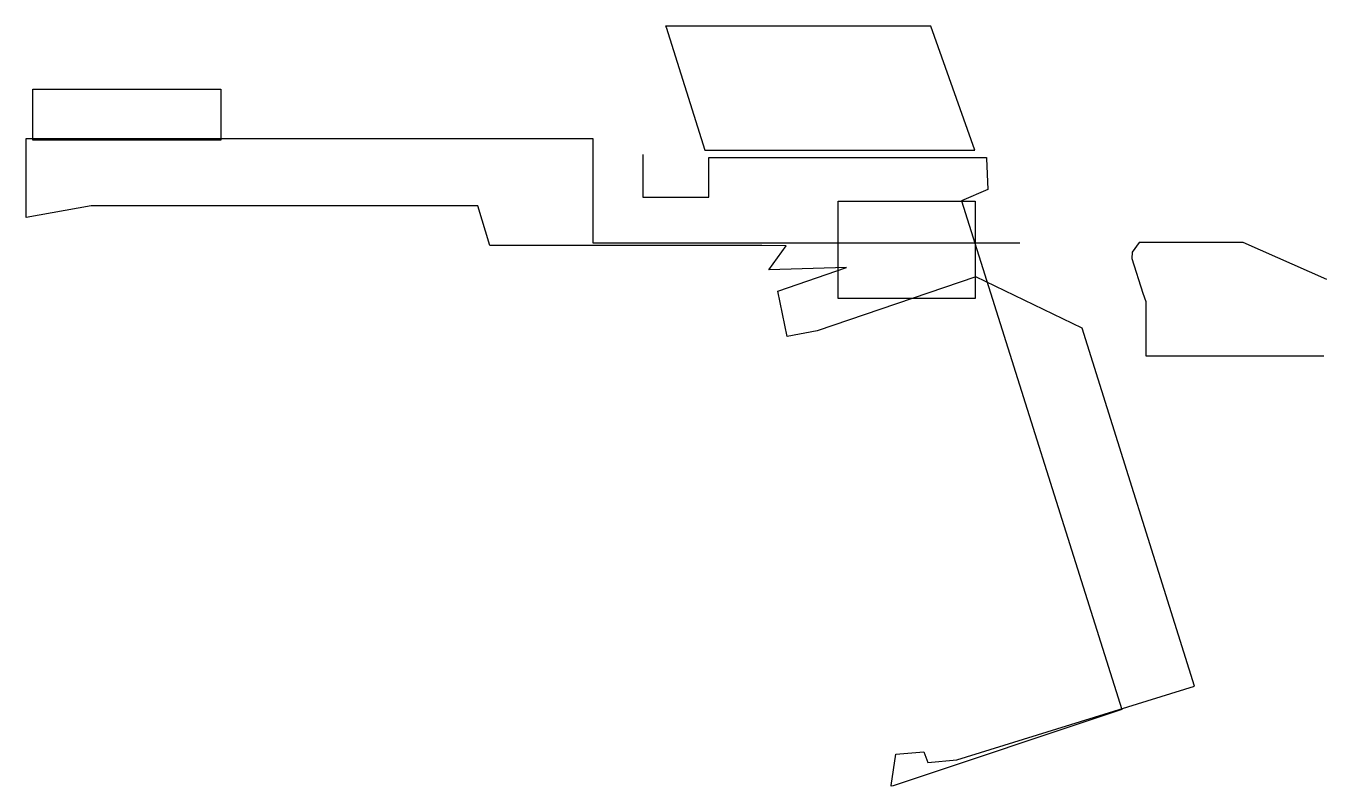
# Model space of a CAD drawing. Header units: metres. Extents: x 8 to 29.5, y 3.4 to 16.
import ezdxf

# ---------------------------------------------------------------- set-up
doc = ezdxf.new("R2010")
doc.units = ezdxf.units.M

msp = doc.modelspace()

# ---------------------------------------------------------------- linework, layer by layer
for points in [[(18.572, 15.958), (19.21, 13.92), (23.683, 13.92), (22.955, 15.977), (18.563, 15.977), (18.572, 15.958)], [(8.086, 14.931), (11.199, 14.931), (11.199, 14.088), (8.086, 14.088), (8.086, 14.931)], [(18.184, 13.852), (18.184, 13.145), (19.279, 13.145), (19.279, 13.798), (23.876, 13.798), (23.876, 13.785), (23.895, 13.272), (23.46, 13.08), (26.119, 4.658), (22.333, 3.393), (22.298, 3.392), (22.299, 3.403), (22.374, 3.922), (22.837, 3.96), (22.903, 3.78), (23.384, 3.827), (27.321, 5.045), (25.461, 10.974), (23.699, 11.826), (21.074, 10.928), (20.573, 10.834), (20.422, 11.589), (21.555, 11.977), (20.271, 11.939), (20.556, 12.335), (20.154, 12.343), (15.651, 12.343), (15.454, 12.997), (9.05, 12.997), (7.973, 12.805), (7.973, 14.117), (17.356, 14.117), (17.356, 12.387), (20.19, 12.387), (24.425, 12.387)], [(21.417, 13.076), (23.688, 13.076), (23.688, 11.466), (21.417, 11.466), (21.417, 13.076)], [(29.513, 11.78), (28.126, 12.394), (26.405, 12.394), (26.285, 12.233), (26.28, 12.127), (26.463, 11.553), (26.513, 11.417), (26.513, 10.514), (29.461, 10.514)]]:
    msp.add_lwpolyline(points)

doc.saveas('drawing.dxf')
